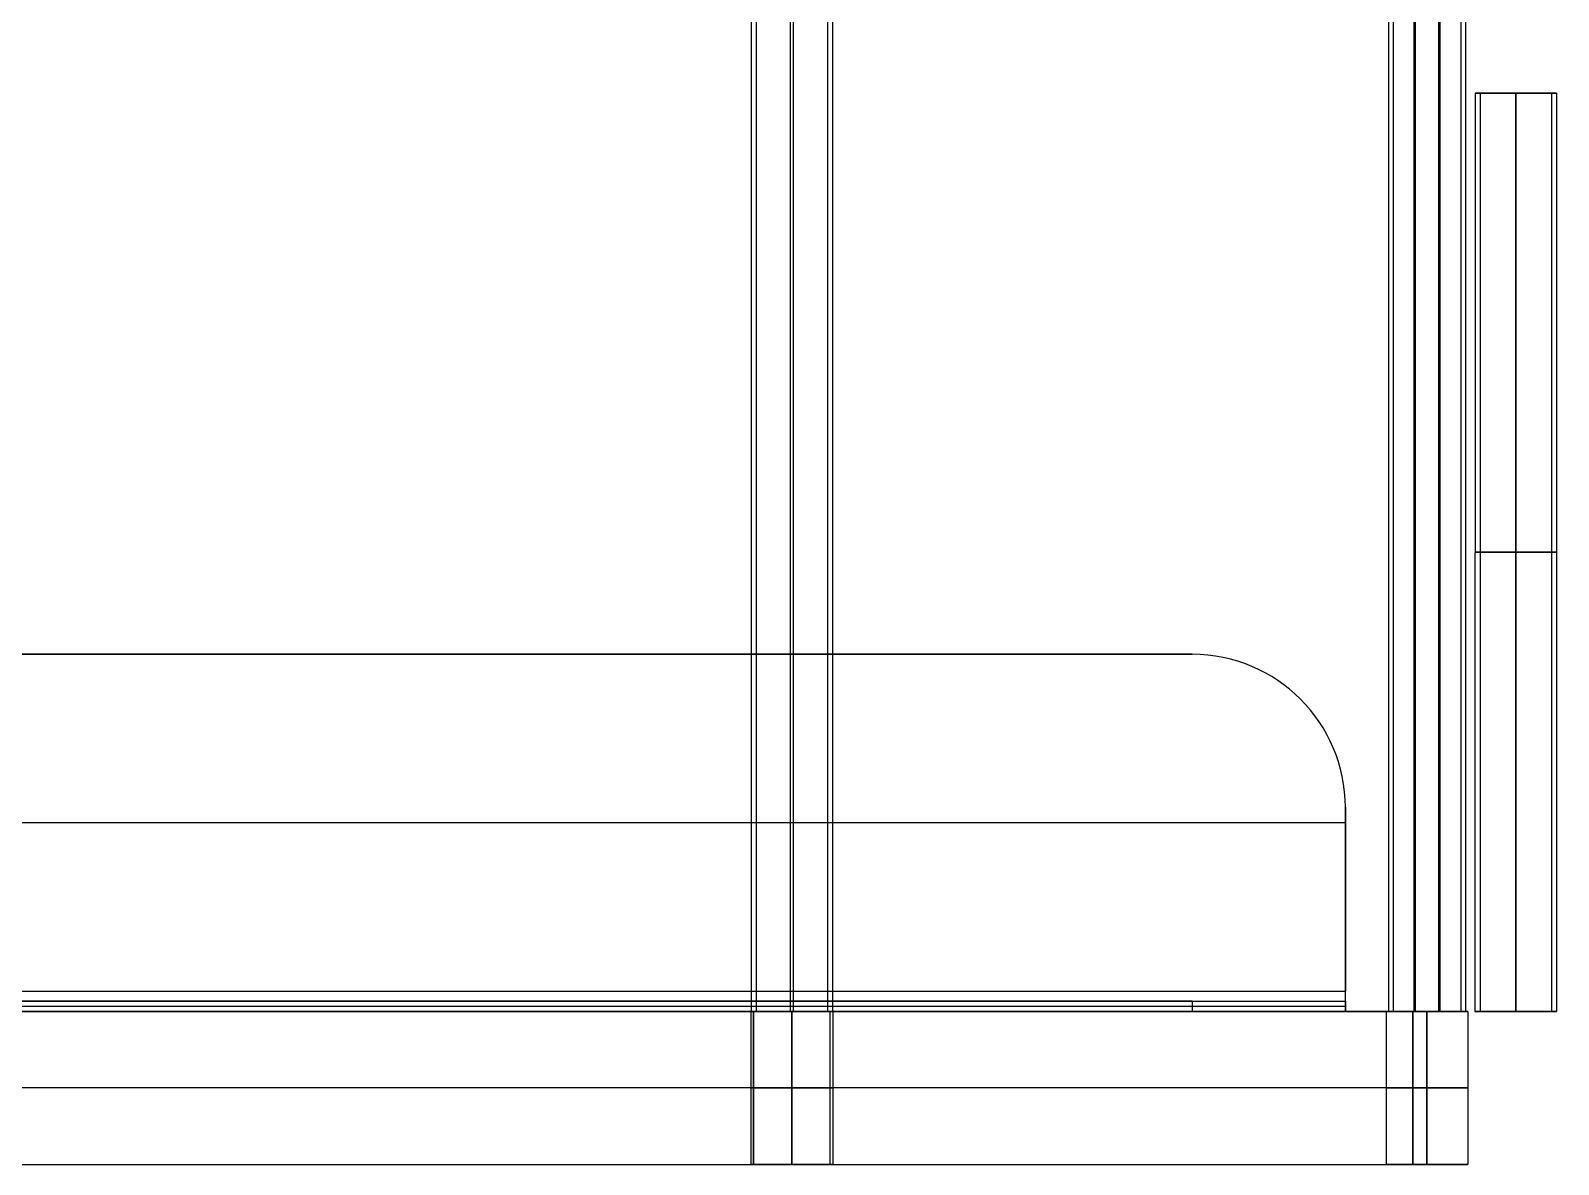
# Model space of a CAD drawing. Header units: millimetres. Extents: x -17 to 2899, y 470 to 1147.
# Drawn here: x 907.9 to 1207.4, y 586.2 to 808.5 of the extents above; entities that cross this region are included whole.
import ezdxf

# ---------------------------------------------------------------- set-up
doc = ezdxf.new("R2010")
doc.units = ezdxf.units.MM
doc.header["$MEASUREMENT"] = 0
doc.layers.add('Default', color=7, linetype='Continuous', true_color=0x000000)

# ---------------------------------------------------------------- blocks, each defined once
blk = doc.blocks.new('15111702_CM Storage_Pin')
at = {"layer": 'Default'}
for p, q in [((0, 8, 15), (0, 8, -15)), ((0, -8, 15), (0, 8, 15)), ((0, -8, -15), (0, 8, -15)), ((8, 0, 15), (-8, 0, 15)), ((-8, 0, -15), (8, 0, -15)), ((8, 0, 15), (8, 0, -15)), ((-8, 0, -15), (-8, 0, 15)), ((0, -8, 15), (0, -8, -15))]:
    blk.add_line(p, q, dxfattribs=at)
for centre, start, end in [((0, 0, 15), 0, 180), ((0, 0, -15), 0, 180), ((0, 0), 0, 180), ((0, 0, 15), 180, 0), ((0, 0, -15), 180, 0), ((0, 0), 180, 0)]:
    blk.add_arc(centre, 8, start, end, dxfattribs=at)
blk = doc.blocks.new('15060102-05_CM Storage_End profile')
at = {"layer": 'Default'}
for p, q in [((-7.5, 15, 161.11), (7.5, 15, 161.11)), ((-7.5, -15, 161.11), (-7.5, 15, 161.11)), ((0, 15, 5.22), (0, -15, 5.22)), ((0, 15, 322.22), (0, 15, 5.22)), ((0, -15, 322.22), (0, 15, 322.22)), ((7.5, -15), (7.5, 15)), ((7.5, -15, 161.11), (7.5, 15, 161.11)), ((-7.5, 0, 322.22), (-7.5, 0)), ((7.5, 0, 322.22), (-7.5, 0, 322.22)), ((7.5, 0), (7.5, 0, 322.22)), ((-7.5, -15, 161.11), (7.5, -15, 161.11)), ((0, -15, 5.22), (0, -15, 322.22))]:
    blk.add_line(p, q, dxfattribs=at)
at = {"layer": 'Default', "extrusion": (0, 1, 0)}
for centre, start, end in [((0, -2.78, 15), 20.3641, 90), ((0, -2.78, 15), 90, 159.6359), ((0, -2.78), 20.3641, 90), ((0, -2.78), 90, 159.6359), ((0, -2.78, -15), 20.3641, 90), ((0, -2.78, -15), 90, 159.6359)]:
    blk.add_arc(centre, 8, start, end, dxfattribs=at)
at = {"layer": 'Default'}
for points in [[(-7.5, 15, 322.22), (-7.5, 15, 161.11), (-7.5, 15)], [(7.5, 15, 322.22), (0, 15, 322.22), (-7.5, 15, 322.22)], [(-7.5, -15), (-7.5, 0), (-7.5, 15)], [(-7.5, 15, 322.22), (-7.5, 0, 322.22), (-7.5, -15, 322.22)], [(7.5, 15, 322.22), (7.5, 15, 161.11), (7.5, 15)], [(7.5, -15, 322.22), (7.5, 0, 322.22), (7.5, 15, 322.22)], [(-7.5, -15, 322.22), (-7.5, -15, 161.11), (-7.5, -15)], [(-7.5, -15, 322.22), (0, -15, 322.22), (7.5, -15, 322.22)], [(7.5, -15), (7.5, -15, 161.11), (7.5, -15, 322.22)]]:
    blk.add_open_spline(points, degree=2, dxfattribs=at)
blk = doc.blocks.new('15060102-06_CM Storage_End profile and pin')
at = {"layer": 'Default'}
blk.add_blockref('15060102-05_CM Storage_End profile', (0, 0), dxfattribs=at)
at = {"layer": 'Default', "extrusion": (1.46148e-17, 1, -1.69804e-16), "rotation": 180}
blk.add_blockref('15111702_CM Storage_Pin', (0, -2.78), dxfattribs=at)
blk = doc.blocks.new('15060102-11_CM Storage_Shelf sheet')
at = {"layer": 'Default'}
for p, q in [((30, 68, -399), (1120, 68, -399)), ((1150, 2, -399), (1150, 38, -399)), ((0, 35, -400), (1150, 35, -400)), ((0, 35, -398), (1150, 35, -398)), ((1150, 20, -400), (1150, 20, -398)), ((0, 0, -198), (1150, 0, -198)), ((1120, 0), (1120, -2)), ((1150, -1.46, -398), (1150, 2, -398)), ((1150, 0, -396), (1150, 0, -399.46)), ((0, -2, -198), (1150, -2, -198)), ((30, -1), (1120, -1)), ((1150, -2, -213), (1150, 0, -213)), ((1150, -1, -30), (1150, -1, -396))]:
    blk.add_line(p, q, dxfattribs=at)
for centre in [(1120, 38, -400), (1120, 38, -398), (1120, 38, -399)]:
    blk.add_arc(centre, 30, 0, 90, dxfattribs=at)
at = {"layer": 'Default', "extrusion": (-2.77556e-18, 1, -3.23815e-18)}
blk.add_arc((-1120, -30), 30, 90, 180, dxfattribs=at)
at = {"layer": 'Default', "extrusion": (1, 0, 0)}
for radius in [4, 2]:
    blk.add_arc((2, -396, 1150), radius, 180, 270, dxfattribs=at)
at = {"layer": 'Default', "extrusion": (0, 1, 0)}
for centre in [(-1120, -30, -1), (-1120, -30, -2)]:
    blk.add_arc(centre, 30, 90, 180, dxfattribs=at)
at = {"layer": 'Default'}
for points in [[(1120, 68, -400), (575, 68, -400), (30, 68, -400)], [(1120, 68, -398), (575, 68, -398), (30, 68, -398)], [(1120, 68, -400), (1120, 68, -399), (1120, 68, -398)], [(1150, 38, -400), (1150, 20, -400), (1150, 2, -400)], [(1150, 38, -398), (1150, 38, -399), (1150, 38, -400)], [(1150, 2, -398), (1150, 20, -398), (1150, 38, -398)], [(0, 2, -400), (575, 2, -400), (1150, 2, -400)], [(0, 2, -398), (575, 2, -398), (1150, 2, -398)], [(0, 0, -396), (575, 0, -396), (1150, 0, -396)], [(1120, 0), (575, 0), (30, 0)], [(1150, 2, -400), (1150, 2, -399), (1150, 2, -398)], [(1150, 0, -396), (1150, 0, -213), (1150, 0, -30)], [(1150, -2, -396), (1150, -1, -396), (1150, 0, -396)], [(0, -2, -396), (575, -2, -396), (1150, -2, -396)], [(1120, -2), (575, -2), (30, -2)], [(1150, 0, -30), (1150, -1, -30), (1150, -2, -30)], [(1150, -2, -396), (1150, -2, -213), (1150, -2, -30)]]:
    blk.add_open_spline(points, degree=2, dxfattribs=at)
blk = doc.blocks.new('15060102-03_CM Storage_Front profile')
at = {"layer": 'Default'}
for p, q in [((-7.5, -15, -588.22), (-7.5, 15, -588.22)), ((7.5, 15, -588.22), (-7.5, 15, -588.22)), ((0, 15, -1171.22), (0, -15, -1171.22)), ((0, 15, -1171.22), (0, 15, -5.22)), ((0, -15, -5.22), (0, 15, -5.22)), ((7.5, -15, -1176.43), (7.5, 15, -1176.43)), ((7.5, -15, -588.22), (7.5, 15, -588.22)), ((-7.5, 0, -1176.43), (-7.5, 0)), ((7.5, 0, -1176.43), (7.5, 0)), ((-7.5, -15, -588.22), (7.5, -15, -588.22)), ((0, -15, -5.22), (0, -15, -1171.22))]:
    blk.add_line(p, q, dxfattribs=at)
at = {"layer": 'Default', "extrusion": (-2.36848e-16, 1, 5.03211e-16)}
blk.add_arc((0, 2.78, 15), 8, 200.3641, 339.6359, dxfattribs=at)
at = {"layer": 'Default', "extrusion": (3.13099e-16, 1, -4.5019e-16)}
blk.add_arc((0, -1179.22, 15), 8, 20.3641, 90, dxfattribs=at)
at = {"layer": 'Default', "extrusion": (-1.71529e-16, 1, -1.26829e-15)}
blk.add_arc((0, -1179.22, 15), 8, 90, 159.6359, dxfattribs=at)
at = {"layer": 'Default', "extrusion": (0, 1, 0)}
for centre, start, end in [((0, 2.78), 200.3641, 339.6359), ((0, -1179.22), 20.3641, 90), ((0, -1179.22), 90, 159.6359)]:
    blk.add_arc(centre, 8, start, end, dxfattribs=at)
at = {"layer": 'Default', "extrusion": (2.36848e-16, 1, 8.37925e-16)}
blk.add_arc((0, 2.78, -15), 8, 200.3641, 339.6359, dxfattribs=at)
at = {"layer": 'Default', "extrusion": (2.8263e-16, 1, -1.08748e-15)}
blk.add_arc((0, -1179.22, -15), 8, 20.3641, 90, dxfattribs=at)
at = {"layer": 'Default', "extrusion": (-6.83899e-16, 1, -1.66445e-15)}
blk.add_arc((0, -1179.22, -15), 8, 90, 159.6359, dxfattribs=at)
at = {"layer": 'Default'}
for points in [[(-7.5, -15), (-7.5, 0), (-7.5, 15)], [(-7.5, 15), (-7.5, 15, -588.22), (-7.5, 15, -1176.43)], [(-7.5, 15, -1176.43), (-7.5, 0, -1176.43), (-7.5, -15, -1176.43)], [(7.5, 15), (7.5, 0), (7.5, -15)], [(7.5, 15, -1176.43), (7.5, 15, -588.22), (7.5, 15)], [(-7.5, -15), (-7.5, -15, -588.22), (-7.5, -15, -1176.43)], [(7.5, -15), (7.5, -15, -588.22), (7.5, -15, -1176.43)]]:
    blk.add_open_spline(points, degree=2, dxfattribs=at)
blk = doc.blocks.new('15060102-04_CM Storage_Front profile and pin')
at = {"layer": 'Default', "rotation": 360}
blk.add_blockref('15060102-03_CM Storage_Front profile', (0, 15, 1179.22), dxfattribs=at)
at = {"layer": 'Default', "extrusion": (7.02506e-17, -1, -3.50151e-17), "rotation": 180}
blk.add_blockref('15111702_CM Storage_Pin', (0, 1182, -15), dxfattribs=at)
at = {"layer": 'Default', "extrusion": (5.55112e-17, 1, 8.32667e-17), "rotation": 360}
blk.add_blockref('15111702_CM Storage_Pin', (0, 0, 15), dxfattribs=at)
blk = doc.blocks.new('15060102-12_CM Storage_Shelf_Med plastinsats')
at = {"layer": 'Default'}
for name, p in [('15060102-11_CM Storage_Shelf sheet', (-108.5, 17, 410.2161)), ('15060102-06_CM Storage_End profile and pin', (933, 0))]:
    blk.add_blockref(name, p, dxfattribs=at)
at = {"layer": 'Default', "extrusion": (-1, -1.35308e-16, 1.37218e-17), "rotation": 90}
blk.add_blockref('15060102-04_CM Storage_Front profile and pin', (15, 329.7161, -1057.5), dxfattribs=at)
blk = doc.blocks.new('15060102-14_CM Storage_Distance tube 180mm_Rr 180mm')
at = {"layer": 'Default'}
for p, q in [((-8, 180), (-7, 180)), ((-8, 180), (-8, 0)), ((-7, 180), (-7, 0)), ((0, 0, 7), (0, 180, 7)), ((0, 180, -7), (0, 0, -7)), ((0, 180, 8), (0, 0, 8)), ((0, 0, -8), (0, 180, -8)), ((0, 180, -8), (0, 180, -7)), ((0, 180, 7), (0, 180, 8)), ((7, 180), (8, 180)), ((7, 180), (7, 0)), ((8, 180), (8, 0)), ((0, 0, 7), (0, 0, 8)), ((7, 0), (8, 0)), ((-8, 0), (-7, 0)), ((0, 0, -8), (0, 0, -7))]:
    blk.add_line(p, q, dxfattribs=at)
at = {"layer": 'Default', "extrusion": (-4.61853e-14, 1, 1.77636e-15)}
blk.add_arc((0, 0, 180), 8, 270, 90, dxfattribs=at)
at = {"layer": 'Default', "extrusion": (4.06024e-15, 1, 2.27643e-29)}
blk.add_arc((0, 0, 180), 7, 270, 90, dxfattribs=at)
at = {"layer": 'Default', "extrusion": (-1.77636e-14, 1, 8.88178e-15)}
blk.add_arc((0, 0, 180), 8, 90, 270, dxfattribs=at)
at = {"layer": 'Default', "extrusion": (-2.03012e-14, 1, 2.03012e-15)}
blk.add_arc((0, 0, 180), 7, 90, 270, dxfattribs=at)
at = {"layer": 'Default', "extrusion": (-2.33574e-15, 1, 1.99069e-15)}
for radius, start, end in [(8, 270, 90), (7, 270, 90), (8, 90, 270), (7, 90, 270)]:
    blk.add_arc((0, 0, 90), radius, start, end, dxfattribs=at)
at = {"layer": 'Default', "extrusion": (-3.10862e-15, 1, 7.03141e-16)}
blk.add_arc((0, 0), 8, 270, 90, dxfattribs=at)
at = {"layer": 'Default', "extrusion": (-3.55271e-15, 1, 6.34413e-16)}
blk.add_arc((0, 0), 7, 270, 90, dxfattribs=at)
at = {"layer": 'Default', "extrusion": (-4.88498e-15, 1, 7.03141e-16)}
blk.add_arc((0, 0), 8, 90, 270, dxfattribs=at)
at = {"layer": 'Default', "extrusion": (-1.52259e-15, 1, 6.34413e-16)}
blk.add_arc((0, 0), 7, 90, 270, dxfattribs=at)
blk = doc.blocks.new('15060102-13_CM Storage_Distance tube 390mm_Rr 390mm')
at = {"layer": 'Default'}
for p, q in [((-8, 390), (-8, 0)), ((-7, 390), (-7, 0)), ((0, 0, 7), (0, 390, 7)), ((0, 390, -7), (0, 0, -7)), ((0, 390, 8), (0, 0, 8)), ((0, 0, -8), (0, 390, -8)), ((7, 390), (7, 0)), ((8, 390), (8, 0)), ((-8, 0), (-7, 0)), ((0, 0, 7), (0, 0, 8)), ((0, 0, -8), (0, 0, -7)), ((7, 0), (8, 0))]:
    blk.add_line(p, q, dxfattribs=at)
at = {"layer": 'Default', "extrusion": (1.06581e-14, 1, -3.27284e-21)}
blk.add_arc((0, 0), 8, 270, 90, dxfattribs=at)
at = {"layer": 'Default', "extrusion": (1.21807e-14, 1, -3.27284e-21)}
blk.add_arc((0, 0), 7, 270, 90, dxfattribs=at)
at = {"layer": 'Default', "extrusion": (-1.06581e-14, 1, -3.27284e-21)}
blk.add_arc((0, 0), 8, 90, 270, dxfattribs=at)
at = {"layer": 'Default', "extrusion": (-1.21807e-14, 1, -3.27284e-21)}
blk.add_arc((0, 0), 7, 90, 270, dxfattribs=at)
blk = doc.blocks.new('LOW SIDEBOARD - DOUBLE')
at = {"layer": 'Default', "extrusion": (-0.039906, 2.38227e-16, -0.999203), "rotation": 89.99999999999966}
blk.add_blockref('15060102-13_CM Storage_Distance tube 390mm_Rr 390mm', (-616.2, -1030.3, -692.06), dxfattribs=at)
at = {"layer": 'Default', "extrusion": (-0.324892, 4.21185e-16, -0.945751), "rotation": 89.99999999999991}
blk.add_blockref('15060102-13_CM Storage_Distance tube 390mm_Rr 390mm', (-616.2, -798.17, -1313.47), dxfattribs=at)
at = {"layer": 'Default', "extrusion": (1.06503e-14, 1.00095e-09, 1), "rotation": 359.9987807201562}
blk.add_blockref('15060102-14_CM Storage_Distance tube 180mm_Rr 180mm', (1199.01, 616.2, 982.9), dxfattribs=at)
at = {"layer": 'Default'}
blk.add_blockref('15060102-12_CM Storage_Shelf_Med plastinsats', (124.1, 601.2, 653.18), dxfattribs=at)

msp = doc.modelspace()

# ---------------------------------------------------------------- block references
at = {"layer": 'Default'}
msp.add_blockref('LOW SIDEBOARD - DOUBLE', (0, 0), dxfattribs=at)

doc.saveas('drawing.dxf')
